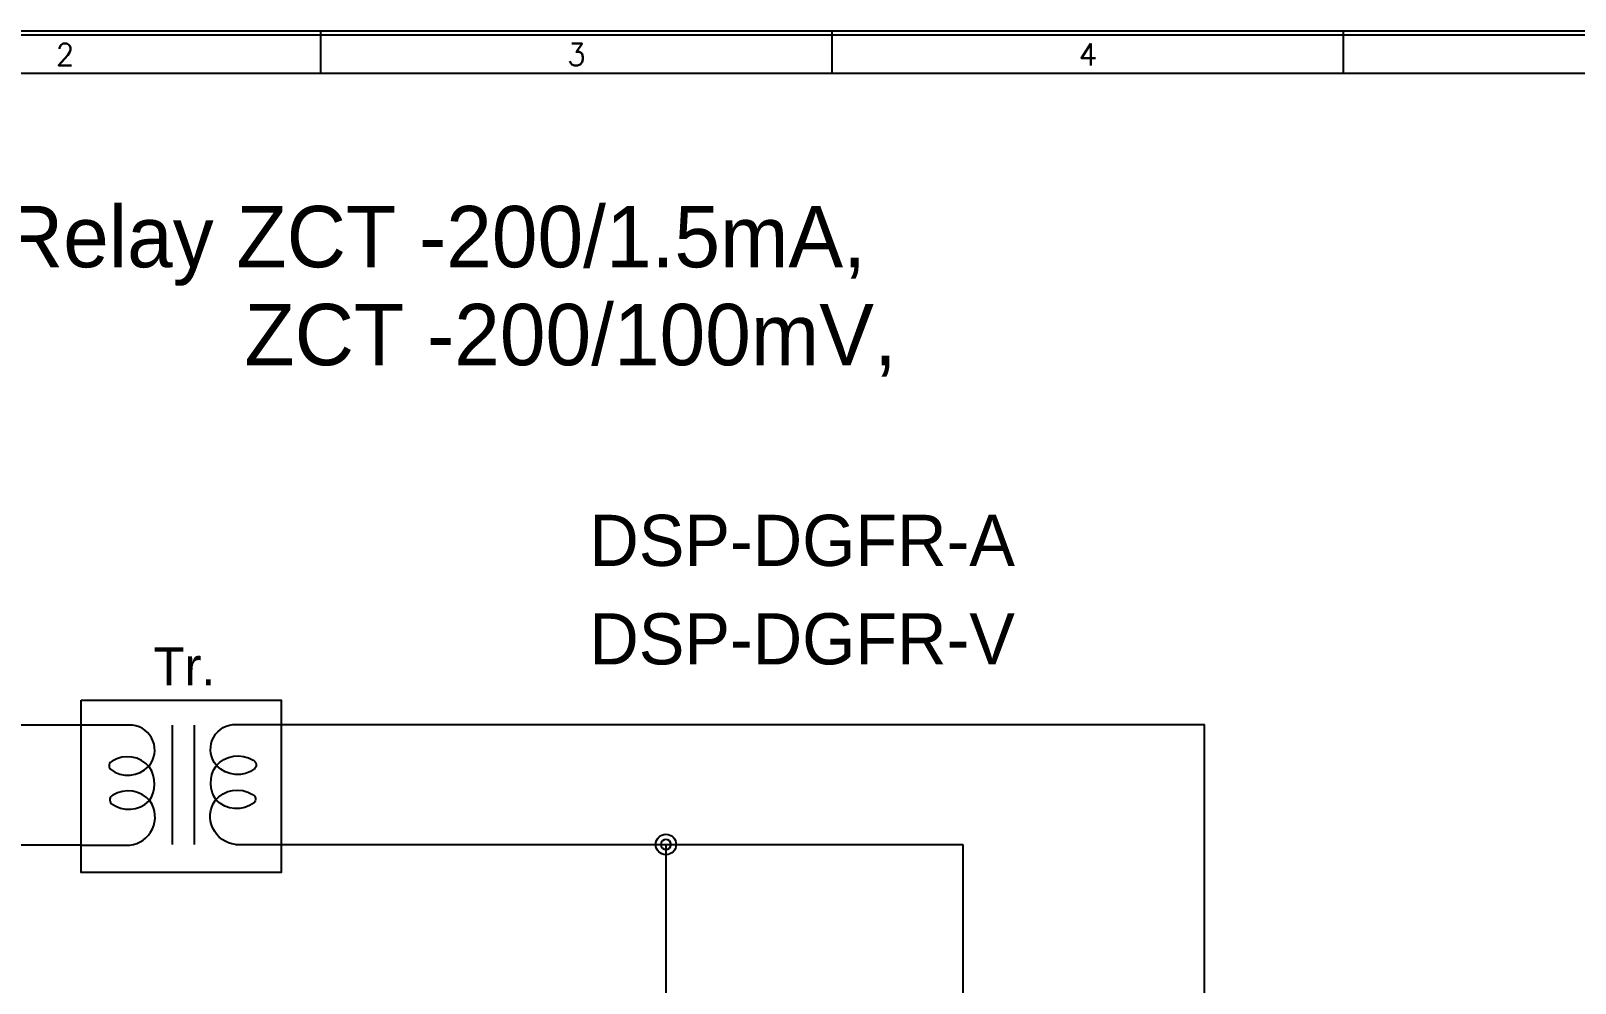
# Model space of a CAD drawing. Header units: millimetres. Extents: x 29 to 409, y 30 to 301.
# Drawn here: x 96.7 to 217.5, y 225.3 to 299.7 of the extents above; entities that cross this region are included whole.
import ezdxf
from ezdxf.enums import TextEntityAlignment as Align

# ---------------------------------------------------------------- set-up
doc = ezdxf.new("R2010")
doc.units = ezdxf.units.MM
for name, color, linetype in [('20', 2, 'Continuous'), ('30', 3, 'Continuous'), ('4', 133, 'Continuous'), ('70', 7, 'Continuous'), ('ASHADE', 7, 'Continuous')]:
    doc.layers.add(name, color=color, linetype=linetype)
doc.styles.add('ghs', font='NGULIM.TTF')
doc.styles.add('SIMPLEX', font='SIMPLEX')

msp = doc.modelspace()

# ---------------------------------------------------------------- linework, layer by layer
at = {"layer": '20', "color": 7}
msp.add_line((32.71, 296.44), (406.11, 296.44), dxfattribs=at)
at = {"layer": '30', "color": 7}
for p, q in [((119.41, 296.44), (119.41, 299.74)), ((159.41, 296.44), (159.41, 299.74)), ((199.41, 296.44), (199.41, 299.74))]:
    msp.add_line(p, q, dxfattribs=at)
at = {"layer": '4', "color": 0}
msp.add_circle((146.41, 236.12), 0.8, dxfattribs=at)
at = {"layer": '70', "color": 7}
for points in [[(409.41, 29.74), (29.41, 29.74), (29.41, 299.74), (409.41, 299.74)], [(409.11, 30.04), (29.71, 30.04), (29.71, 299.44), (409.11, 299.44)]]:
    msp.add_lwpolyline(points, close=True, dxfattribs=at)
at = {"layer": 'ASHADE', "ltscale": 2}
for p, q in [((100.66, 245.45), (93.73, 245.45)), ((104.69, 245.45), (100.66, 245.45)), ((107.8, 245.45), (107.8, 236.12)), ((109.52, 245.45), (109.52, 236.12)), ((112.53, 245.51), (116.32, 245.51)), ((116.32, 245.51), (157.53, 245.51)), ((157.53, 245.51), (188.52, 245.51)), ((188.52, 124.47), (188.52, 245.51)), ((100.66, 236.07), (84.52, 236.07)), ((100.66, 236.07), (104.47, 236.07)), ((112.75, 236.12), (116.32, 236.12)), ((114.53, 236.12), (169.62, 236.12)), ((146.41, 236.12), (146.41, 157.77)), ((169.62, 236.12), (169.62, 223.28))]:
    msp.add_line(p, q, dxfattribs=at)
msp.add_lwpolyline([(100.66, 247.41), (116.32, 247.41), (116.32, 233.94), (100.66, 233.94)], close=True, dxfattribs=at)
for points in [[(104.47, 236.07, 0.564439), (106.08, 239.5, 0.377614), (103.15, 239.97, 0.521425), (103.03, 239.33, 0.376836), (105.98, 239.52, 0.315184), (106.01, 242.17, 0.377614), (103.09, 242.64, 0.521425), (102.96, 242, 0.382642), (105.95, 242.23, 0.602081), (104.69, 245.45)], [(112.75, 236.12, -0.564439), (111.14, 239.56, -0.377614), (114.07, 240.03, -0.521425), (114.19, 239.38, -0.376836), (111.24, 239.58, -0.315184), (111.21, 242.23, -0.377614), (114.13, 242.7, -0.521425), (114.26, 242.05, -0.382642), (111.27, 242.28, -0.602081), (112.53, 245.51)]]:
    msp.add_lwpolyline(points, format="xyb", dxfattribs=at)
for start, end in [(0, 180), (180, 0)]:
    msp.add_arc((146.41, 236.12), 0.395, start, end, dxfattribs=at)

# ---------------------------------------------------------------- texts
at = {"layer": '30', "color": 7, "style": 'SIMPLEX'}
for s, p in [('2', (99.41, 297.89)), ('3', (139.41, 297.89)), ('4', (179.41, 297.89))]:
    msp.add_text(s, height=1.7, dxfattribs=at).set_placement(p, align=Align.MIDDLE)
at = {"layer": 'ASHADE', "ltscale": 2, "style": 'ghs'}
for s, height, p in [('DIGITAL GR Relay ZCT -200/1.5mA,', 4.8, (56.47, 281.25)), ('ZCT -200/100mV,', 4.8, (113.45, 273.59)), ('DSP-DGFR-A', 4, (140.42, 257.9)), ('DSP-DGFR-V', 4, (140.42, 250.2)), ('Tr.', 2.959, (106.34, 248.57))]:
    msp.add_text(s, height=height, dxfattribs=at).set_placement(p)

doc.saveas('drawing.dxf')
